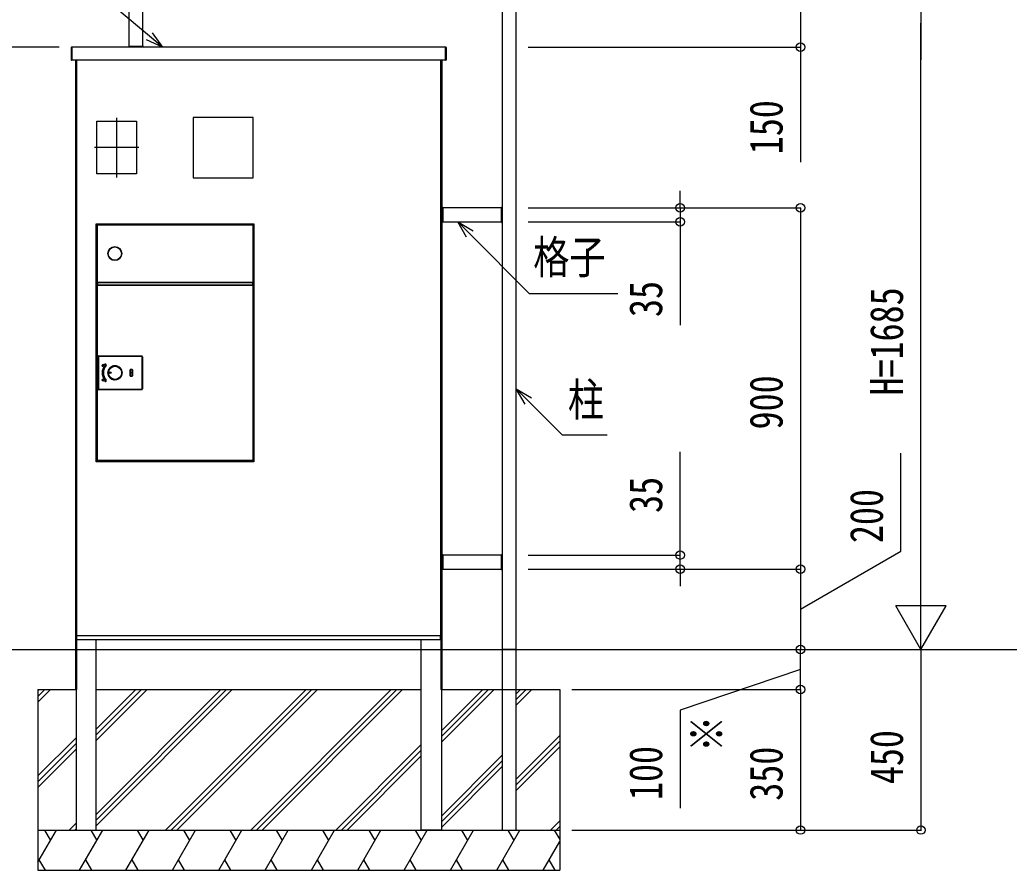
# Model space of a CAD drawing. Units: millimetres, scale not verified. Extents: x -10512 to 10512, y -7425 to 7425.
# Drawn here: x -8858 to -6393, y -1975 to 143 of the extents above; entities that cross this region are included whole.
import ezdxf
from ezdxf.enums import TextEntityAlignment as Align

# ---------------------------------------------------------------- set-up
doc = ezdxf.new("R2010")
doc.units = ezdxf.units.MM
doc.header["$LTSCALE"] = 40
for name, color, linetype in [('0-4_YKK_13', 4, 'Continuous'), ('0-5_YKK_A1', 4, 'Continuous'), ('0-6_YKK_D', 6, 'Continuous')]:
    doc.layers.add(name, color=color, linetype=linetype)
doc.styles.add('ＭＳ ゴシック', font='')
doc.styles.get('ＭＳ ゴシック').set_extended_font_data('MS Gothic')

msp = doc.modelspace()

# ---------------------------------------------------------------- linework, layer by layer
at = {"layer": '0-4_YKK_13'}
for p, q in [((-8729.45, 74.47), (-8729.45, 43.53)), ((-8727.95, 43.5), (-8727.95, 74.5)), ((-8549.95, 75), (-8586.95, 75)), ((-8549.95, 77), (-8549.95, 75)), ((-7796.95, 43.5), (-7796.95, 74.5)), ((-7795.45, 74.47), (-7795.45, 43.53)), ((-8728.51, 42.53), (-8727.95, 42.5)), ((-8727.95, 42.5), (-8727.95, 43.5)), ((-8715.45, -1394), (-8715.45, 43)), ((-7809.45, 43), (-7809.45, -1394)), ((-7796.95, 42.5), (-7796.95, 43.5)), ((-7796.39, 42.53), (-7796.95, 42.5)), ((-7805.95, -361), (-7805.95, -324)), ((-7657.95, -361.16), (-7657.95, -323.84)), ((-7657.48, -323.34), (-7656.78, -323.3)), ((-7656.42, -323.32), (-7656.72, -323.3)), ((-7655.95, -361.18), (-7655.95, -323.82)), ((-8667.45, -958), (-8667.45, -365)), ((-8667.45, -365), (-8274.45, -365)), ((-8665.95, -367.3), (-8665.95, -366.5)), ((-8665.95, -366.5), (-8665.45, -366.5)), ((-8665.95, -367.5), (-8665.95, -367.3)), ((-8665.45, -367.3), (-8665.95, -367.3)), ((-8665.95, -367.5), (-8665.95, -510.5)), ((-8665.15, -367.5), (-8665.95, -367.5)), ((-8665.45, -366.5), (-8665.15, -366.5)), ((-8665.45, -366.5), (-8665.45, -367.3)), ((-8665.45, -367.3), (-8665.15, -367.3)), ((-8665.15, -366.5), (-8276.75, -366.5)), ((-8665.15, -367.3), (-8665.15, -366.5)), ((-8665.15, -367.3), (-8665.15, -367.5)), ((-8665.15, -367.3), (-8276.75, -367.3)), ((-8665.15, -367.5), (-8665.15, -510.5)), ((-8276.75, -367.3), (-8276.75, -366.5)), ((-8276.45, -366.5), (-8276.75, -366.5)), ((-8276.75, -367.3), (-8276.75, -367.5)), ((-8276.45, -367.3), (-8276.75, -367.3)), ((-8275.95, -367.5), (-8276.75, -367.5)), ((-8276.75, -367.5), (-8276.75, -510.5)), ((-8276.45, -366.5), (-8275.95, -366.5)), ((-8276.45, -367.3), (-8276.45, -366.5)), ((-8275.95, -367.3), (-8275.95, -367.5)), ((-7803.95, -361), (-7805.95, -361)), ((-7657.48, -361.65), (-7656.78, -361.7)), ((-7656.42, -361.68), (-7656.72, -361.7)), ((-8665.45, -511.5), (-8665.95, -511.5)), ((-8665.95, -517.3), (-8665.95, -516.5)), ((-8665.95, -516.5), (-8665.45, -516.5)), ((-8665.45, -517.3), (-8665.95, -517.3)), ((-8665.95, -517.5), (-8665.95, -954.5)), ((-8665.15, -517.5), (-8665.95, -517.5)), ((-8665.45, -510.7), (-8665.15, -510.7)), ((-8665.45, -510.7), (-8665.45, -511.5)), ((-8665.45, -511.5), (-8665.15, -511.5)), ((-8665.45, -516.5), (-8665.15, -516.5)), ((-8665.45, -516.5), (-8665.45, -517.3)), ((-8665.45, -517.3), (-8665.15, -517.3)), ((-8665.15, -510.7), (-8665.15, -511.5)), ((-8276.75, -510.7), (-8665.15, -510.7)), ((-8665.15, -511.5), (-8665.15, -516.5)), ((-8276.75, -511.5), (-8665.15, -511.5)), ((-8665.15, -516.5), (-8276.75, -516.5)), ((-8665.15, -517.3), (-8665.15, -516.5)), ((-8665.15, -517.3), (-8665.15, -517.5)), ((-8665.15, -517.3), (-8276.75, -517.3)), ((-8665.15, -517.5), (-8665.15, -954.5)), ((-8664.35, -511.5), (-8664.35, -516.5)), ((-8664.25, -516.5), (-8664.25, -511.5)), ((-8277.65, -511.5), (-8277.65, -516.5)), ((-8277.55, -511.5), (-8277.55, -516.5)), ((-8276.75, -510.7), (-8276.75, -510.5)), ((-8276.75, -510.7), (-8276.75, -511.5)), ((-8276.45, -510.7), (-8276.75, -510.7)), ((-8276.75, -511.5), (-8276.75, -516.5)), ((-8276.45, -511.5), (-8276.75, -511.5)), ((-8276.75, -517.3), (-8276.75, -516.5)), ((-8276.45, -516.5), (-8276.75, -516.5)), ((-8276.75, -517.3), (-8276.75, -517.5)), ((-8276.45, -517.3), (-8276.75, -517.3)), ((-8275.95, -517.5), (-8276.75, -517.5)), ((-8276.75, -517.5), (-8276.75, -954.5)), ((-8276.45, -510.7), (-8275.95, -510.7)), ((-8276.45, -511.5), (-8276.45, -510.7)), ((-8275.95, -511.5), (-8276.45, -511.5)), ((-8276.45, -516.5), (-8275.95, -516.5)), ((-8276.45, -517.3), (-8276.45, -516.5)), ((-8275.95, -510.7), (-8275.95, -511.5)), ((-8662.95, -776.01), (-8662.95, -695.99)), ((-8662.72, -696.22), (-8662.95, -695.99)), ((-8662.72, -696.22), (-8661.73, -696.22)), ((-8662.72, -775.78), (-8662.72, -696.22)), ((-8661.73, -696.22), (-8661.73, -775.78)), ((-8660.96, -694), (-8553.94, -694)), ((-8660.96, -694), (-8660.73, -694.23)), ((-8554.17, -695.22), (-8660.73, -695.22)), ((-8651.85, -716.16), (-8645.06, -714.46)), ((-8644.97, -714.8), (-8651.76, -716.5)), ((-8644.97, -714.8), (-8645.06, -714.46)), ((-8644.89, -715.14), (-8644.97, -714.8)), ((-8554.17, -694.23), (-8553.94, -694)), ((-8554.17, -695.22), (-8554.17, -694.23)), ((-8553.17, -775.78), (-8553.17, -696.22)), ((-8551.95, -695.99), (-8552.18, -696.22)), ((-8551.95, -695.99), (-8551.95, -776.01)), ((-8651.76, -716.5), (-8651.85, -716.16)), ((-8651.24, -718.58), (-8651.16, -718.92)), ((-8651.16, -718.92), (-8647.19, -717.93)), ((-8651.16, -718.92), (-8651.08, -719.26)), ((-8647.23, -718.3), (-8651.08, -719.26)), ((-8646.58, -718.58), (-8646.87, -718.39)), ((-8643.19, -717.6), (-8643.46, -717.38)), ((-8642.92, -717.82), (-8643.19, -717.6)), ((-8582.75, -743.75), (-8582.75, -728.25)), ((-8582.45, -728.25), (-8582.75, -728.25)), ((-8582.45, -728.25), (-8582.45, -743.75)), ((-8577.45, -736), (-8582.45, -736)), ((-8581.95, -727.45), (-8577.95, -727.45)), ((-8581.95, -727.75), (-8581.95, -727.45)), ((-8577.95, -727.75), (-8581.95, -727.75)), ((-8577.95, -727.75), (-8577.95, -727.45)), ((-8577.45, -743.75), (-8577.45, -728.25)), ((-8577.15, -728.25), (-8577.45, -728.25)), ((-8577.15, -728.25), (-8577.15, -743.75)), ((-8651.85, -755.84), (-8651.76, -755.5)), ((-8645.06, -757.54), (-8651.85, -755.84)), ((-8651.76, -755.5), (-8644.97, -757.2)), ((-8651.16, -753.08), (-8651.24, -753.42)), ((-8651.08, -752.74), (-8651.16, -753.08)), ((-8647.19, -754.07), (-8651.16, -753.08)), ((-8651.08, -752.74), (-8647.23, -753.7)), ((-8646.58, -753.42), (-8646.87, -753.61)), ((-8645.06, -757.54), (-8644.97, -757.2)), ((-8644.97, -757.2), (-8644.89, -756.86)), ((-8643.19, -754.4), (-8643.46, -754.62)), ((-8642.92, -754.18), (-8643.19, -754.4)), ((-8582.45, -743.75), (-8582.75, -743.75)), ((-8581.95, -744.25), (-8577.95, -744.25)), ((-8581.95, -744.55), (-8581.95, -744.25)), ((-8577.95, -744.55), (-8581.95, -744.55)), ((-8577.95, -744.55), (-8577.95, -744.25)), ((-8577.15, -743.75), (-8577.45, -743.75)), ((-8662.95, -776.01), (-8662.72, -775.78)), ((-8662.72, -775.78), (-8661.73, -775.78)), ((-8660.73, -777.77), (-8660.96, -778)), ((-8553.94, -778), (-8660.96, -778)), ((-8660.73, -776.78), (-8554.17, -776.78)), ((-8660.73, -777.77), (-8660.73, -776.78)), ((-8554.17, -777.77), (-8660.73, -777.77)), ((-8554.17, -777.77), (-8554.17, -776.78)), ((-8553.94, -778), (-8554.17, -777.77)), ((-8553.17, -775.78), (-8552.18, -775.78)), ((-8552.18, -775.78), (-8551.95, -776.01)), ((-8665.45, -955.5), (-8665.95, -955.5)), ((-8665.45, -954.7), (-8665.15, -954.7)), ((-8665.45, -954.7), (-8665.45, -955.5)), ((-8665.45, -955.5), (-8665.15, -955.5)), ((-8665.15, -954.7), (-8665.15, -955.5)), ((-8276.75, -954.7), (-8665.15, -954.7)), ((-8276.75, -955.5), (-8665.15, -955.5)), ((-8664.35, -955.5), (-8664.35, -956.5)), ((-8664.35, -956.5), (-8654.85, -956.5)), ((-8654.25, -956.5), (-8654.85, -956.5)), ((-8654.35, -956), (-8654.35, -955.5)), ((-8654.25, -955.7), (-8654.35, -955.7)), ((-8654.25, -955.7), (-8654.25, -955.5)), ((-8285.15, -955.7), (-8654.25, -955.7)), ((-8285.15, -955.5), (-8285.15, -955.7)), ((-8285.15, -955.7), (-8285.15, -956.5)), ((-8285.05, -955.7), (-8285.15, -955.7)), ((-8284.55, -956.5), (-8285.15, -956.5)), ((-8285.05, -956), (-8285.05, -955.5)), ((-8277.55, -956.5), (-8284.55, -956.5)), ((-8277.55, -955.5), (-8277.55, -956.5)), ((-8276.75, -954.7), (-8276.75, -954.5)), ((-8276.75, -954.7), (-8276.75, -955.5)), ((-8276.45, -954.7), (-8276.75, -954.7)), ((-8276.45, -955.5), (-8276.75, -955.5)), ((-8276.45, -954.7), (-8275.95, -954.7)), ((-8276.45, -955.5), (-8276.45, -954.7)), ((-8275.95, -955.5), (-8276.45, -955.5)), ((-8275.95, -954.7), (-8275.95, -955.5)), ((-7805.95, -1226), (-7805.95, -1189)), ((-7657.95, -1226.16), (-7657.95, -1188.84)), ((-7657.48, -1188.34), (-7656.78, -1188.3)), ((-7656.42, -1188.32), (-7656.72, -1188.3)), ((-7655.95, -1226.18), (-7655.95, -1188.82)), ((-7803.95, -1226), (-7805.95, -1226)), ((-7657.48, -1226.65), (-7656.78, -1226.7)), ((-7656.42, -1226.68), (-7656.72, -1226.7))]:
    msp.add_line(p, q, dxfattribs=at)
for points in [[(-8727.95, 74.5), (-8727.95, 75.5), (-8728.51, 75.46)], [(-8549.95, 77), (-8586.95, 77), (-8586.95, 75)], [(-7796.95, 74.5), (-7796.95, 75.5), (-7796.39, 75.46)], [(-7803.95, -361), (-7803.95, -324), (-7805.95, -324)], [(-8274.45, -365), (-8274.45, -958), (-8667.45, -958)], [(-8275.95, -367.5), (-8275.95, -510.5), (-8276.75, -510.5)], [(-8275.95, -366.5), (-8275.95, -367.3), (-8276.45, -367.3)], [(-8665.15, -510.7), (-8665.15, -510.5), (-8665.95, -510.5)], [(-8665.95, -511.5), (-8665.95, -510.7), (-8665.45, -510.7)], [(-8275.95, -517.5), (-8275.95, -954.5), (-8276.75, -954.5)], [(-8275.95, -516.5), (-8275.95, -517.3), (-8276.45, -517.3)], [(-8660.73, -695.22), (-8660.73, -694.23), (-8554.17, -694.23)], [(-8553.17, -696.22), (-8552.18, -696.22), (-8552.18, -775.78)], [(-8644.89, -715.14), (-8651.68, -716.84), (-8651.76, -716.5)], [(-8651.24, -718.58), (-8647.28, -717.59), (-8647.19, -717.93)], [(-8651.76, -755.5), (-8651.68, -755.16), (-8644.89, -756.86)], [(-8647.19, -754.07), (-8647.28, -754.41), (-8651.24, -753.42)], [(-8665.15, -954.7), (-8665.15, -954.5), (-8665.95, -954.5)], [(-8665.95, -955.5), (-8665.95, -954.7), (-8665.45, -954.7)], [(-8665.15, -955.5), (-8665.15, -956.5), (-8664.35, -956.5)], [(-8285.15, -956.5), (-8654.25, -956.5), (-8654.25, -955.7)], [(-8276.75, -955.5), (-8276.75, -956.5), (-8277.55, -956.5)], [(-7803.95, -1226), (-7803.95, -1189), (-7805.95, -1189)]]:
    msp.add_lwpolyline(points, dxfattribs=at)
for points in [[(-8665.95, -109.45), (-8566.95, -109.45), (-8566.95, -240.45), (-8665.95, -240.45)], [(-8275.95, -100), (-8425.95, -100), (-8425.95, -250), (-8275.95, -250)]]:
    msp.add_lwpolyline(points, close=True, dxfattribs=at)
for centre, radius in [((-8620.95, -439), 17.5), ((-8620.95, -439), 16.5), ((-8620.45, -736), 17.65), ((-8620.45, -736), 17.26), ((-8620.45, -736), 16.26), ((-8632.44, -735.54), 2.1), ((-8632.44, -735.54), 1.75), ((-8632.44, -735.54), 1.45)]:
    msp.add_circle(centre, radius, dxfattribs=at)
for centre, radius, start, end in [((-8728.45, 74.47), 1, 93.5, 180), ((-7796.45, 74.47), 1, 0, 86.5), ((-8728.45, 43.53), 1, 180, 266.5), ((-7796.45, 43.53), 1, 273.5, 0), ((-7657.45, -323.84), 0.5, 93.5, 180), ((-7656.75, -323.8), 0.5, 86.5, 93.5), ((-7656.45, -323.82), 0.5, 0, 86.5), ((-7657.45, -361.16), 0.5, 180, 266.5), ((-7656.75, -361.2), 0.5, 266.5, 273.5), ((-7656.45, -361.18), 0.5, 273.5, 0), ((-8644.55, -716.5), 2.1, 321.02124, 104), ((-8644.55, -716.5), 1.75, 321.02124, 104), ((-8651.46, -717.71), 1.6, 104, 284), ((-8651.46, -717.71), 1.25, 104, 284), ((-8620.45, -736), 32.1, 146.54178, 213.45822), ((-8651.46, -717.71), 0.9, 104, 284), ((-8620.45, -736), 31.75, 146.31167, 213.68833), ((-8620.45, -736), 31.4, 146.31167, 213.68833), ((-8620.45, -736), 29.6, 141.02124, 218.97876), ((-8620.45, -736), 29.25, 141.02124, 218.97876), ((-8620.45, -736), 28.9, 141.02124, 218.97876), ((-8647.12, -718.22), 0.65, 326.31167, 104), ((-8455.17, -739), 193.18, 173.73842, 173.84904), ((-8663.95, -788.98), 72.63, 76.39911, 76.69317), ((-8647.12, -718.22), 0.3, 326.31167, 104), ((-8644.55, -716.5), 1.4, 321.02124, 104), ((-8620.45, -736), 17.5, 261.3012, 252.58496), ((-8620.47, -736), 17.47, 89.33006, 266.2917), ((-8620.43, -736), 17.3, 89.68338, 265.93838), ((-8621.14, -730.4), 11.91, 85.77699, 122.36782), ((-8620.46, -735.84), 17.14, 89.59667, 97.07901), ((-8598.68, -743.7), 33.07, 130.44826, 130.90575), ((-8620.45, -736), 17.47, 88.97206, 89.38801), ((-8581.95, -728.25), 0.8, 90, 180), ((-8581.95, -728.25), 0.5, 90, 180), ((-8577.95, -728.25), 0.8, 0, 90), ((-8577.95, -728.25), 0.5, 0, 90), ((-8651.46, -754.29), 1.6, 76, 256), ((-8651.46, -754.29), 1.25, 76, 256), ((-8651.46, -754.29), 0.9, 76, 256), ((-8647.12, -753.78), 0.65, 256, 33.68833), ((-8663.95, -683.03), 72.62, 283.30682, 283.6009), ((-8455.17, -733), 193.18, 186.15096, 186.26158), ((-8647.12, -753.78), 0.3, 256, 33.68833), ((-8644.55, -755.5), 2.1, 256, 38.97876), ((-8644.55, -755.5), 1.75, 256, 38.97876), ((-8644.55, -755.5), 1.4, 256, 38.97876), ((-8621.63, -741.64), 11.79, 235.95589, 270.16869), ((-8620.7, -738.05), 15.24, 257.9457, 266.3906), ((-8598.16, -729.99), 33.07, 224.71601, 225.17349), ((-8620.45, -736), 17.47, 266.23375, 266.6497), ((-8581.95, -743.75), 0.8, 180, 270), ((-8581.95, -743.75), 0.5, 180, 270), ((-8577.95, -743.75), 0.5, 270, 0), ((-8577.95, -743.75), 0.8, 270, 0), ((-8654.85, -956), 0.5, 270, 0), ((-8284.55, -956), 0.5, 180, 270), ((-7657.45, -1188.84), 0.5, 93.5, 180), ((-7656.75, -1188.8), 0.5, 86.5, 93.5), ((-7656.45, -1188.82), 0.5, 0, 86.5), ((-7657.45, -1226.16), 0.5, 180, 266.5), ((-7656.75, -1226.2), 0.5, 266.5, 273.5), ((-7656.45, -1226.18), 0.5, 273.5, 0)]:
    msp.add_arc(centre, radius, start, end, dxfattribs=at)
for centre, major_axis, ratio, start_param, end_param in [((-8660.94, -696.01), (1.43, -1.43), 0.992433, 2.3599926, 3.9231927), ((-8660.72, -696.23), (1.41, -1.41), 0.999971, 2.3599926, 3.9231927), ((-8660.72, -696.23), (0.713, -0.713), 0.992433, 2.3599926, 3.9231927), ((-8554.18, -696.23), (1.41, 1.41), 0.999971, 5.5015852, 7.0647854), ((-8554.18, -696.23), (-0.713, -0.713), 0.992433, 2.3599926, 3.9231927), ((-8553.96, -696.01), (-1.43, -1.43), 0.992433, 2.3599926, 3.9231927), ((-8660.94, -775.99), (1.43, 1.43), 0.992433, 2.3599926, 3.9231927), ((-8660.72, -775.77), (1.41, 1.41), 0.999971, 2.3599926, 3.9231927), ((-8660.72, -775.77), (0.713, 0.713), 0.992433, 2.3599926, 3.9231927), ((-8554.18, -775.77), (-0.713, 0.713), 0.992433, 2.3599926, 3.9231927), ((-8554.18, -775.77), (1.41, -1.41), 0.999971, 5.5015852, 7.0647854), ((-8553.96, -775.99), (-1.43, 1.43), 0.992433, 2.3599926, 3.9231927)]:
    msp.add_ellipse(centre, major_axis=major_axis, ratio=ratio, start_param=start_param, end_param=end_param, dxfattribs=at)
at = {"layer": '0-5_YKK_A1'}
for p, q in [((-8550.95, 77), (-8550.95, 223)), ((-7796.95, 75), (-8727.95, 75)), ((-8727.95, 75), (-8727.95, 43)), ((-7796.95, 75), (-7796.95, 43)), ((-7796.95, 43), (-8727.95, 43)), ((-8616.45, -100.43), (-8616.45, -249.47)), ((-8561.25, -174.95), (-8671.65, -174.95)), ((-7803.95, -360), (-7657.95, -360)), ((-7803.95, -1225), (-7657.95, -1225)), ((-8715.51, -1390), (-7809.45, -1390)), ((-8715.51, -1400), (-7809.45, -1400)), ((-8715.45, -1400), (-8715.45, -1390)), ((-7809.45, -1400), (-7809.45, -1390)), ((-9547.94, -1425), (-5777.15, -1425)), ((-8812.45, -1525), (-8812.45, -1975)), ((-8812.45, -1525), (-8717.45, -1525)), ((-8812.45, -1528.18), (-8809.27, -1525)), ((-8812.45, -1542.32), (-8795.13, -1525)), ((-8812.45, -1556.46), (-8780.99, -1525)), ((-8718.95, -1525), (-8716.45, -1525)), ((-8717.45, -1525), (-8717.45, -1875)), ((-8667.45, -1623.68), (-8568.77, -1525)), ((-8667.45, -1835.82), (-8356.63, -1525)), ((-8667.45, -1637.83), (-8554.62, -1525)), ((-8667.45, -1849.96), (-8342.49, -1525)), ((-8667.45, -1651.97), (-8540.48, -1525)), ((-8667.45, -1864.1), (-8328.35, -1525)), ((-8494.5, -1875), (-8144.5, -1525)), ((-8480.36, -1875), (-8130.36, -1525)), ((-8466.22, -1875), (-8116.22, -1525)), ((-8282.37, -1875), (-7932.37, -1525)), ((-8268.23, -1875), (-7918.23, -1525)), ((-8254.09, -1875), (-7904.09, -1525)), ((-7805.95, -1525), (-7808.45, -1525)), ((-7807.45, -1525), (-7807.45, -1875)), ((-7807.45, -1525), (-7512.45, -1525)), ((-7807.45, -1628.12), (-7704.33, -1525)), ((-7807.45, -1642.26), (-7690.19, -1525)), ((-7807.45, -1656.4), (-7676.05, -1525)), ((-7620.95, -1535.88), (-7610.07, -1525)), ((-7620.95, -1550.02), (-7595.93, -1525)), ((-7620.95, -1564.16), (-7581.79, -1525)), ((-7512.45, -1525), (-7512.45, -1975)), ((-8812.45, -1740.31), (-8717.45, -1645.31)), ((-7620.95, -1748.01), (-7512.45, -1639.51)), ((-8812.45, -1754.45), (-8717.45, -1659.45)), ((-8812.45, -1768.59), (-8717.45, -1673.59)), ((-8070.24, -1875), (-7857.45, -1662.21)), ((-8056.1, -1875), (-7857.45, -1676.35)), ((-7620.95, -1762.15), (-7512.45, -1653.65)), ((-7620.95, -1776.3), (-7512.45, -1667.8)), ((-8041.95, -1875), (-7857.45, -1690.5)), ((-7807.45, -1840.25), (-7655.95, -1688.75)), ((-7807.45, -1854.39), (-7655.95, -1702.89)), ((-7807.45, -1868.53), (-7655.95, -1717.03)), ((-8735.01, -1875), (-8717.45, -1857.44)), ((-8720.87, -1875), (-8717.45, -1871.58)), ((-7535.81, -1875), (-7512.45, -1851.64)), ((-7521.66, -1875), (-7512.45, -1865.79)), ((-8812.45, -1875), (-7512.45, -1875)), ((-8812.45, -1954.84), (-8766.36, -1875)), ((-8796.36, -1875), (-8781.36, -1900.98)), ((-8717.45, -1875), (-8667.45, -1875)), ((-8708.62, -1975), (-8650.89, -1875)), ((-8680.89, -1875), (-8665.89, -1900.98)), ((-8593.15, -1975), (-8535.42, -1875)), ((-8565.42, -1875), (-8550.42, -1900.98)), ((-8477.68, -1975), (-8419.95, -1875)), ((-8449.95, -1875), (-8434.95, -1900.98)), ((-8362.21, -1975), (-8304.48, -1875)), ((-8334.48, -1875), (-8319.48, -1900.98)), ((-8246.74, -1975), (-8189.01, -1875)), ((-8219.01, -1875), (-8204.01, -1900.98)), ((-8131.27, -1975), (-8073.54, -1875)), ((-8103.54, -1875), (-8088.54, -1900.98)), ((-8015.8, -1975), (-7958.07, -1875)), ((-7988.07, -1875), (-7973.07, -1900.98)), ((-7900.33, -1975), (-7842.6, -1875)), ((-7872.6, -1875), (-7857.6, -1900.98)), ((-7858.11, -1875), (-7857.45, -1874.34)), ((-7807.45, -1875), (-7857.45, -1875)), ((-7784.86, -1975), (-7727.13, -1875)), ((-7757.13, -1875), (-7742.13, -1900.98)), ((-7669.39, -1975), (-7611.66, -1875)), ((-7641.66, -1875), (-7626.66, -1900.98)), ((-7526.19, -1875), (-7512.45, -1898.79)), ((-7553.92, -1975), (-7512.45, -1903.17)), ((-8794.09, -1975), (-8809.09, -1949.02)), ((-8678.62, -1975), (-8693.62, -1949.02)), ((-8563.15, -1975), (-8578.15, -1949.02)), ((-8447.68, -1975), (-8462.68, -1949.02)), ((-8332.21, -1975), (-8347.21, -1949.02)), ((-8216.74, -1975), (-8231.74, -1949.02)), ((-8101.27, -1975), (-8116.27, -1949.02)), ((-7985.8, -1975), (-8000.8, -1949.02)), ((-7870.33, -1975), (-7885.33, -1949.02)), ((-7754.86, -1975), (-7769.86, -1949.02)), ((-7639.39, -1975), (-7654.39, -1949.02)), ((-7523.92, -1975), (-7538.92, -1949.02)), ((-8812.45, -1975), (-7512.45, -1975))]:
    msp.add_line(p, q, dxfattribs=at)
for points in [[(-7655.95, 221.46), (-7655.95, -1425), (-7620.95, -1425), (-7620.95, 256.46)], [(-8585.95, 223), (-8585.95, 77), (-8550.95, 77)], [(-8718.95, 43), (-8718.95, -1425), (-8718.95, -1525)], [(-8716.45, 43), (-8716.45, -1425), (-8716.45, -1525)], [(-7808.45, 43), (-7808.45, -1425), (-7808.45, -1525)], [(-7805.95, 43), (-7805.95, -1425), (-7805.95, -1525)], [(-7657.95, -325), (-7803.95, -325), (-7803.95, -360)], [(-7657.95, -1190), (-7803.95, -1190), (-7803.95, -1225)], [(-8667.45, -1875), (-8667.45, -1425), (-8667.45, -1400)], [(-7857.45, -1875), (-7857.45, -1425), (-7857.45, -1400)], [(-8667.45, -1525), (-8262.45, -1525), (-7857.45, -1525)]]:
    msp.add_lwpolyline(points, dxfattribs=at)
msp.add_lwpolyline([(-7655.95, -1425), (-7655.95, -1875), (-7620.95, -1875), (-7620.95, -1425)], close=True, dxfattribs=at)
at = {"layer": '0-6_YKK_D'}
for p, q in [((-6612.45, 260), (-6612.45, 43.49)), ((-6612.45, -1300), (-6612.45, 135)), ((-8759.45, 75), (-9019.95, 75)), ((-7590.95, 75), (-6911.45, 75)), ((-7212.45, -325), (-7212.45, -282.5)), ((-7590.95, -325), (-7211.45, -325)), ((-7590.95, -325), (-6911.45, -325)), ((-7212.45, -325), (-7212.45, -360)), ((-6912.45, -325), (-6912.45, -1225)), ((-7590.95, -360), (-7211.45, -360)), ((-7212.45, -360), (-7212.45, -617)), ((-7212.45, -1190), (-7212.45, -933)), ((-7590.95, -1190), (-7211.45, -1190)), ((-7212.45, -1225), (-7212.45, -1190)), ((-7590.95, -1225), (-7211.45, -1225)), ((-7590.95, -1225), (-6911.45, -1225)), ((-7590.95, -1225), (-6911.45, -1225)), ((-7212.45, -1225), (-7212.45, -1267.5)), ((-6912.45, -1225), (-6912.45, -1425)), ((-6612.45, -1425), (-6612.45, -1208.49)), ((-6612.45, -1425), (-6674.95, -1316.75)), ((-6549.95, -1316.75), (-6674.95, -1316.75)), ((-6612.45, -1425), (-6549.95, -1316.75)), ((-6912.45, -1525), (-6912.45, -1425)), ((-6612.45, -1425), (-6612.45, -1875)), ((-7482.45, -1525), (-6911.45, -1525)), ((-7482.45, -1525), (-6911.45, -1525)), ((-6912.45, -1525), (-6912.45, -1875)), ((-7482.45, -1875), (-6611.45, -1875)), ((-7482.45, -1875), (-6911.45, -1875))]:
    msp.add_line(p, q, dxfattribs=at)
for points in [[(-8502.39, 75), (-8534.95, 102.32), (-8842.04, 360), (-9712.49, 360)], [(-6912.45, 225), (-6912.45, 75), (-6912.45, -211.5)], [(-8527.63, 111.04), (-8502.39, 75), (-8542.27, 93.59)], [(-7744.51, -398.1), (-7766.51, -360), (-7728.41, -382)], [(-7766.51, -360), (-7736.46, -390.05), (-7588.43, -538.08), (-7367.48, -538.08)], [(-7598.95, -814.19), (-7620.95, -776.08), (-7582.85, -798.08)], [(-7620.95, -776.08), (-7590.9, -806.13), (-7506.4, -890.63), (-7394, -890.63)], [(-6912.45, -1325), (-6662.45, -1180.2), (-6662.45, -936.2)], [(-6912.45, -1475), (-7212.45, -1576.24), (-7212.45, -1820.24)]]:
    msp.add_lwpolyline(points, dxfattribs=at)
for centre in [(-6912.45, 75), (-7212.45, -325), (-6912.45, -325), (-7212.45, -360), (-7212.45, -1190), (-7212.45, -1225), (-6912.45, -1225), (-6912.45, -1225), (-6912.45, -1425), (-6912.45, -1425), (-6912.45, -1525), (-6912.45, -1525), (-6912.45, -1875), (-6612.45, -1875)]:
    msp.add_circle(centre, 10.62, dxfattribs=at)

# ---------------------------------------------------------------- texts
at = {"layer": '0-6_YKK_D', "style": 'ＭＳ ゴシック', "width": 0.8}
for s, p in [('150', (-6932.45, -191.5)), ('35', (-7232.45, -597)), ('H=1685', (-6632.45, -792.5)), ('900', (-6932.45, -877)), ('35', (-7232.45, -1085)), ('200', (-6682.45, -1160.2)), ('※', (-7079.95, -1680.24)), ('450', (-6632.45, -1760.67)), ('100', (-7232.45, -1800.24)), ('350', (-6932.45, -1802))]:
    msp.add_text(s, height=82.48, rotation=90, dxfattribs=at).set_placement(p, align=Align.BOTTOM_LEFT)
for s, p in [('格子', (-7578.37, -513.72)), ('柱', (-7492.25, -868.69))]:
    msp.add_text(s, height=82.48, dxfattribs=at).set_placement(p, align=Align.BOTTOM_LEFT)

doc.saveas('drawing.dxf')
